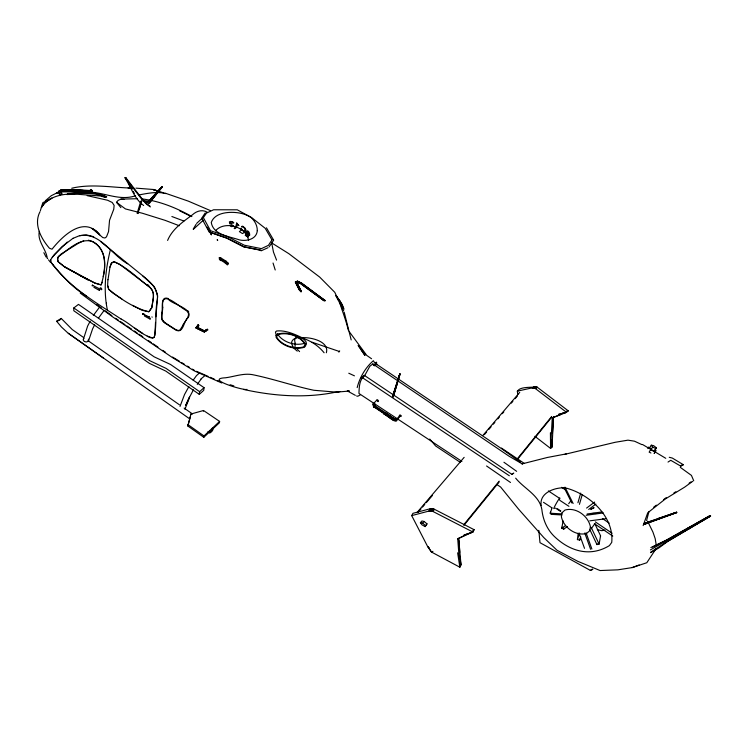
<?xml version="1.0" encoding="UTF-8"?>
<svg xmlns="http://www.w3.org/2000/svg" width="748" height="748" viewBox="0 0 748 748"><rect width="100%" height="100%" fill="white"/><g stroke="black" fill="none" stroke-linecap="round" stroke-linejoin="round"><path stroke-width="1.12" d="M73.8 307.952L73.79 310.738L149.45 363.388L165.766 371.073L199.277 394.355L203.718 390.372L204.064 387.679L170.535 364.482L154.191 356.861L78.475 304.389L73.8 307.952L149.647 360.667L166.009 368.353L199.604 391.662L199.277 394.355M534.867 436.308L550.565 448.417L552.033 447.145L553.529 416.72L552.445 432.905M92.518 285.044L92.163 285.876L92.743 285.727M155.509 322.379L154.901 335.179L154.125 337.161L152.723 337.9C140.755 335.011 131.891 324.669 121.176 319.041M109.872 267.251L111.377 263.137L113.93 261.66C127.553 267.522 138.025 278.63 149.871 287.307C155.846 292.692 152.508 300.93 151.751 307.662L148.796 311.72C133.892 308.167 120.55 298.789 108.684 289.326L107.628 285.605L107.918 279.705M220.604 260.538L221.455 258.808L220.342 257.621L219.286 257.742L219.435 259.294L220.604 260.538L221.399 259.911M676.463 512.745L676.697 512.24L644.29 524.339M220.389 258.714L220.342 257.621L226.027 261.164L228.252 263.231L228.187 264.334L219.286 257.742M517.868 394.243C514.596 385.781 532.483 387.791 536.793 386.866L568.228 410.83L566.526 412.326L552.267 417.833L550.565 448.417L550.425 432.727M577.484 538.691L577.437 539.589L579.672 540.103L580.757 536.896M142.644 313.646L146.673 315.852M348.25 330.036C346.184 320.892 342.556 311.785 339.714 302.697M150.17 319.097L150.077 318.04M155.874 316.806L157.66 295.871L155.07 288.232L153.639 285.998L142.999 276.021L101.083 241.987M162.737 307.456C162.755 312.402 159.567 319.77 165.243 322.865L175.668 329.578L178.258 330.513L179.988 330.036L182.923 325.38M138.053 213.03L138.006 213.563L137.23 213.133L139.567 205.204L140.811 201.306L141.718 201.062L138.053 213.03L137.23 213.133M595.146 524.348L600.56 535.82L599.111 544.123L596.951 544.581L589.985 529.902M597.016 543.89L596.951 544.581L597.1 543.927M103.196 276.582C106.347 263.838 105.58 248.962 92.874 241.604C79.961 237.209 68.255 249.926 58.335 256.639L57.54 259.014L58.073 261.669L63.963 266.438M162.737 307.419C160.502 287.868 179.174 306.97 185.626 310.111C192.919 314.113 184.504 321.257 182.512 325.763M299.677 290.71L295.591 282.604L297.311 281.781L297.386 281.108L301.622 283.23L325.23 300.687L323.893 300.649L300.518 283.623L297.601 282.482L296.283 283.024L300.827 291.87M39.317 231.319C37.11 241.398 46.404 249.327 47.283 258.481L47.676 258.649M383.771 413.915C385.585 413.448 396.066 424.911 396.833 419.778L401.04 415.458L401.078 416.533M187.823 426.014L190.946 414.018L203.512 410.512L219.622 421.405L219.426 422.76L203.793 437.3L187.823 426.014L190.488 416.449M190.871 414.663L190.946 414.018M578.185 533.231L577.437 539.589L579.588 533.174M203.428 411.157L203.512 410.512M203.793 437.3L203.98 435.944L219.622 421.405M563.104 520.917L561.767 528.2L563.693 529.116L567.433 526.555M600.466 536.55L600.56 535.82M107.993 279.752L109.947 267.298L111.452 263.193L113.977 261.735L119.615 264.231L149.871 287.307L152.227 290.299L153.471 293.637L153.471 297.171L151.853 307.718L148.899 311.785L142.055 310.298L132.611 305.343M376.263 362.415L374.832 363.107L373.364 360.714C365.389 367.577 359.695 377.544 357.179 387.595M561.926 527.265L561.767 528.2L565.497 525.629M563.842 528.182L563.693 529.116L563.927 528.191M185.121 408.343L184.962 409.203L189.599 397.347M92.256 190.862L92.088 191.75L91.35 191.479L91.518 190.59L92.256 190.862L86.637 190.562M458.87 540.72L461.011 564.89L459.861 567.208L431.465 552.033L427.865 546.966L411.699 515.606L412.943 513.324L429.791 508.864L433.634 508.892L474.139 529.706L472.979 532.062L464.134 535.035L472.979 532.062L432.409 511.193L428.838 510.921L433.27 511.23L434.186 509.51L433.634 508.892L429.754 509.201L434.186 509.51M87.413 191.385L87.254 192.171L71.434 191.301L58.868 191.675L59.036 190.927L71.686 190.394L88.255 191.619L82.86 191.366M207.486 329.083L204.391 330.859L204.148 332.019L195.817 327.886L197.893 325.034L198.379 324.782L198.8 325.651L197.35 327.456L196.855 327.072L195.817 327.886L203.372 331.476M167.599 240.435C172.311 229.056 182.839 221.876 192.404 214.835C196.378 211.104 202.119 209.206 207.196 212.17M295.338 343.239L294.88 348.035M599.288 543.413L599.111 544.123L591.144 527.34M90.153 321.219L87.619 326.091L83.206 339.891L84.178 341.415L86.188 341.995L88.058 341.406L88.526 339.199M139.306 209.103L141.718 201.062M646.562 520.543L648.955 511.679M261.052 250.851L268.027 247.7M577.924 502.768L580.71 493.072M579.429 504.339L582.243 494.643M393.326 396.58L399.825 373.897L392.485 396.534M393.317 396.908L400.04 373.991M552.052 507.864L550.21 513.231L551.36 514.344L561.804 514.951M551.659 513.352L551.36 514.344L551.744 513.39M399.825 373.897L392.915 396.403M392.84 397.095L400.049 374.084M550.528 512.221L550.21 513.231L561.823 513.895M61.224 191.179L60.392 190.759L60.653 189.964L73.22 189.468L90.396 190.534M392.429 396.908L399.899 374.122M40.373 210.627L42.823 202.699L51.93 198.117L44.702 202.792L41.383 207.542C47.648 197.154 61.271 193.685 72.743 194.115M88.601 340.723L92.584 328.896L94.687 324.782M643.149 525.573L647.721 512.819L665.318 498.981L684.598 487.172L692.732 481.291M180.016 406.426L184.541 394.495L188.851 386.641M425.135 526.601L426.996 523.852L424.069 521.459L421.881 520.973L420.404 522.712L421.966 524.844L425.135 526.601L426.996 523.852M144.663 315.086C143.868 312.412 141.587 314.815 143.074 314.431M461.909 461.404L358.965 393.476C359.171 387.286 359.264 379.666 364.687 375.608L369.811 366.286L372.841 363.93L508.949 456.14L522.497 464.069M559.588 499.168C561.813 493.465 551.846 510.519 554.231 508.425M339.77 301.678L339.76 300.864M676.51 512.23L658.268 518.457L658.296 518.972L676.66 512.445M185.672 405.51L188.356 399.544M40.046 211.647C33.351 224.241 41.047 238.5 49.433 248.224L52.023 249.206C62.963 235.498 84.159 215.181 99.774 234.853L96.212 231.038L92.098 228.505L102.794 237.574L104.954 237.986L106.487 236.854L108.544 231.618L109.545 220.258L113.761 209.262L114.126 205.401L112.247 202.493L107.572 200.24L87.151 195.639M185.719 405.416L189.478 397.132M102.261 282.22L101.045 284.876L94.874 283.015L64.337 266.793L88.049 279.892L63.973 266.391L58.12 261.65L57.596 259.023L58.391 256.667L61.056 254.058L78.306 243.306L83.701 240.772M210.16 430.53C207.673 435.327 213.797 431.026 213.021 428.361L212.18 428.277M338.863 352.149L339.686 350.915M188.805 398.553L193.433 389.83M147.421 202.577L162.176 186.607L149.348 203.428M647.852 448.613L648.787 447.014L650.554 449.744L655.024 451.895L655.977 450.548L654.556 452.942M651.265 445.182L649.797 447.687L651.162 449.52L654.322 451.128L656.398 447.79L653.612 445.64L651.265 445.182L652.639 447.014L655.8 448.632L656.398 447.79M650.554 449.744L649.152 452.138L650.928 452.998M651.162 449.52L652.639 447.014M654.322 451.128L655.8 448.632M225.597 262.174L225.176 262.894L227.401 264.951M654.07 453.494L655.024 451.895M551.631 417.253L517.41 459.506M193.208 229.103L196.041 224.363M150.161 201.708L162.344 186.869M233.376 225.681L232.506 225.176L230.393 225.812L231.768 226.747L233.32 225.737M655.977 548.798L646.805 562.73L632.266 567.582L617.904 569.836L600.074 570.546L577.708 561.29L556.998 550.257L543.805 537.597L518.616 509.201L500.636 487.041L496.924 484.573M198.379 324.782L196.855 327.072L204.438 330.915L206.139 329.859M537.12 387.455L533.427 386.744L536.793 386.866L537.12 387.455L535.83 388.539L532.137 387.829L535.83 388.539M668.02 462.058L670.769 460.31L680.783 466.144L681.437 465.191L683.363 464.723L672.33 458.066L669.264 457.29M205.223 212.899L201.689 218.266L209.197 232.067L226.709 238.163L243.633 246.859L261.557 250.43M591.182 528.789L594.978 523.516M193.199 380.152L196.462 375.636L199.454 372.962M197.285 327.315L198.8 325.651M197.276 384.379L201.184 378.993M362.415 377.675L364.192 375.253L361.247 377.908L362.415 377.675L509.332 475.747M98.614 317.9L103.766 310.925M148.235 203.531L162.353 186.953M93.322 315.478L99.129 307.709M83.411 339.096L83.879 338.47M568.695 503.703L570.612 501.141M343.463 310.813L343.902 308.756L342.079 304.258L336.31 295.731M90.714 191.722L90.377 192.161L92.238 191.31L91.48 189.74L89.62 190.581L91.48 189.74M88.133 191.245L88.806 192.872L87.189 193.349L86.516 191.712L88.47 190.805L89.143 192.442M376.842 400.115L377.815 400.087A1.01 0.608 44 0 1 378.469 401.274A1.01 0.608 44 0 1 377.441 401.358M374.87 404.874L375.057 404.238M551.65 416.524L517.513 458.571M499.168 481.16L463.61 524.909M499.075 482.095L464.078 525.171M400.582 415.177A1.019 0.608 43.1 0 0 399.741 415C395.739 424.125 390.166 414.888 384.893 412.522M226.027 261.164L225.176 262.894L219.435 259.294M52.154 257.331L62.065 246.7L73.108 238.229M373.065 404.023L373.701 407.146L373.065 404.023L377.048 399.862M373.439 406.669L374.028 406.033L373.317 403.724M374.898 406.454L374.711 403.901M59.457 192.844L60.317 194.835L59.662 194.845L58.625 192.844L61.074 191.871M420.404 522.712L422.601 523.198L424.069 521.459M417.16 512.361L464.153 457.346M417.992 512.399L421.012 508.855M422.517 507.088L424.78 504.433M426.295 502.665L432.344 495.569M482.928 435.383L519.729 392.373M484.405 434.625L486.639 431.998M488.883 429.38L491.118 426.762M493.362 424.135L494.849 422.396M497.841 418.899L499.337 417.15M502.319 413.653L503.815 411.905M511.342 403.107L512.857 401.33M515.138 398.665L517.41 396.01M162.176 186.607L148.852 201.539M326.362 352.757C329.569 341.294 310.383 336.909 301.771 337.75M120.886 207.645L116.501 202.287L118.165 200.352L120.933 199.136L137.492 198.697M432.942 551.351L431.465 552.033L428.118 546.732L429.511 548.518M161.989 186.654L150.844 198.987L147.711 201.53M99.512 290.43L99.288 289.242M374.309 365.875L376.104 363.93L376.104 363.004L373.878 365.52L376.104 363.93L501.684 448.753L520.365 462.086M215.461 230.795C224.652 220.361 246.709 226.663 248.588 240.491M193.386 229.281L203.381 220.127M397.749 418.908L396.131 420.563L393.682 420.049M86.516 191.712L88.47 190.805M196.602 223.418L202.633 217.808M92.35 191.208L91.462 190.506L92.35 191.208L88.778 193.367L88.386 192.507L90.19 191.254M305.483 345.389C308.644 342.462 303.305 338.517 300.836 337.124C293.375 333.673 284.951 330.064 276.582 330.999L275.46 331.99L276.302 335.525M88.778 193.367L90.676 192.058M88.386 192.507L91.873 190.413M199.604 391.662L204.064 387.679M538.822 530.379L539.991 542.683L590.331 570.397L592.528 569.041M67.273 242.053L54.361 254.544L50.696 259.631L50.742 261.959C68.732 287.017 95.884 302.482 121.223 319.144M45.338 200.791L51.21 195.733L59.045 191.825L56.418 193.414M200.969 378.937L204.344 376.141M165.738 193.601C157.585 191.273 147.319 193.33 138.773 194.985M227.457 263.848L228.252 263.231M653.715 507.172L656.389 505.134M663.532 499.692L666.206 497.654M586.591 508.07L594.66 502.067M588.704 509.425L595.894 504.096M689.104 483.217L690.918 481.908M143.663 205.522C134.462 198.837 130.928 187.028 124.953 177.772L125.982 177.837L141.559 198.108L147.047 203.952L149.871 205.952M124.953 177.772L125.982 177.837M58.625 192.844L60.336 191.937M511.819 474.466L513.773 473.138L511.623 474.167L364.687 375.608M56.511 193.302L58.363 192.133M673.92 492.923L675.846 491.745M472.783 530.519L474.139 529.706M650.825 547.564L666.169 540.224L709.824 515.681L710.572 515.942L667.796 541.365L658.764 548.022L650.676 552.669M650.779 552.089L667.001 541.683L710.6 516.167M650.395 549.911L709.946 515.961L710.385 516.251M206.635 330.644L204.148 332.019L207.981 329.831M677.651 534.857L679.642 533.717M681.624 532.567L710.572 515.942M652.649 547.022L666.907 540.009L710.142 515.653M323.893 300.649L300.715 283.501L298.153 282.576L296.283 283.024M680.783 466.144L683.363 464.723M299.948 337.881L299.144 338.32L302.061 337.479M457.636 552.819L459.861 567.208L457.729 538.822L466.256 534.614M297.676 336.703L295.666 337.741L294.6 339.611L295.142 344.052M360.078 395.066L357.778 396.244L356.59 395.973M295.591 282.604L295.376 281.996L297.835 281.323L301.566 283.099L325.23 300.687M566.227 411.783L568.228 410.83L566.171 411.391M457.729 538.822L471.24 532.688M269.149 246.868L273.637 240.201M142.634 313.758L143.083 313.917M590.827 509.182L593.856 507.77M590.892 509.21L593.912 507.799M297.386 281.108L295.376 281.996L299.602 290.224M560.439 414.673L552.267 417.833M592.818 569.443L590.331 570.397M304.371 343.379C295.086 346.202 282.613 342.219 277.415 333.87M73.154 238.294L79.494 235.676L86.431 234.9L93.715 236.723M561.683 413.532L564.403 412.485M632.266 567.582L639.147 564.964M644.608 524.255L676.716 512.651M644.739 523.694L676.501 512.539M644.084 523.965L658.296 518.972M644.112 523.376L676.697 512.24M644.533 523.32L658.857 518.701L658.268 518.457L658.689 519.093M411.699 515.606L428.567 511.165L433.27 511.23M517.083 391.213L531.828 387.95L535.063 388.315L566.526 412.326L558.382 414.476L564.955 412.896M521.992 463.91L547.442 457.458L566.414 453.868M564.964 454.298L615.211 442.283L627.965 440.161L634.482 441.189L641.821 444.593M135.584 195.714C120.166 201.165 105.094 192.732 89.648 192.086M71.715 188.244C90.723 183.69 110.367 187.29 129.61 188.019L128.076 187.982L133.836 188.094M297.807 337.535L293.384 339.358L291.87 341.312L291.645 343.809L293.431 347.764M604.964 530.033L601.831 530.697L597.315 529.668M338.713 391.541C307.372 398.553 274.712 396.337 243.568 389.428M91.649 191.413L92.238 191.31M246.962 389.362C245.138 391.111 203.652 378.787 225.559 377.777C235.153 376.487 244.456 372.588 254.217 375.019C274.301 379.245 293.74 386.005 313.88 390.278L336.376 392.139L339.844 391.634M587.087 513.998L601.962 511.941M586.152 515.279L603.327 512.922M589.77 520.851L605.824 518.719M79.522 235.742C100.129 231.702 111.77 255.208 127.674 263.792M323.772 300.238L325.053 300.331M83.505 337.451L72.276 329.569L61.233 318.442L56.596 321.21L61.42 326.988L68.162 333.234L103.383 358.096M336.376 392.139L349.381 391.045L347.306 390.914L355.356 395.346M69.386 189.973L60.653 189.964M60.392 190.759L72.967 190.375L90.218 191.413M62.056 191.123L77.596 191.086M73.136 193.788L67.778 193.919C80.719 192.273 94.575 191.133 106.73 196.892L101.55 195.378M56.605 321.36L59.569 320.181L61.233 318.442M86.908 192.404L58.868 191.675M592.678 513.399L596.137 513.521M75.118 189.899L83.234 190.375M81.812 191.198L84.131 191.357M120.933 199.136L124 199.37M135.94 188.131L153.798 189.524L163.906 193.031M149.142 201.446L145.318 201.044M143.822 201.081L147.506 201.483M145.505 201.904L147.375 202.072M141.83 198.893C159.483 200.96 176.434 207.925 191.862 216.537M302.304 338.105C310.738 340.667 318.564 345.866 324.108 352.766M393.831 420.217L396.814 420.713M394.009 419.291L396.833 419.778M297.601 282.482L298.153 282.576M260.276 250.028L243.885 246.756L227.168 238.163L209.954 232.179M396.534 419.301L394.084 418.786L384.547 412.457M147.758 316.572L149.525 317.04L146.571 315.834M396.01 418.964L394.065 418.497L374.832 405.734M230.132 384.743L233.853 385.893M140.811 201.306L141.587 201.549M165.13 193.134L188.309 201.128L210.31 210.562M88.432 240.183C108.582 246.008 106.048 269.364 101.102 284.941L94.912 283.09L79.316 275.152M312.01 342.21L339.227 351.429M59.036 190.927L59.765 191.189M179.305 225.746L165.065 220.333L142.531 213.292L125.43 208.926L116.501 202.287M171.872 216.518L183.877 221.034M92.285 285.222L99.026 288.606M149.946 319.031L144.411 316.011M298.125 282.024L301.033 283.165L324.408 300.182M99.372 290.402L93.902 287.344M147.178 336.245L150.507 337.713L152.835 338.021L154.266 337.273C156.968 324.931 154.864 311.794 157.417 299.275C158.445 289.205 150.217 281.557 142.887 276.077M196.5 371.289L208.047 376.366M210.151 377.291L214.349 379.143M217.5 380.526L219.594 381.452M221.801 382.995L194.228 370.858L172.152 357.404L112.752 316.956L80.251 293.113M348.774 373.224L354.44 375.842M52.986 264.755C62.841 276.554 73.108 288.092 86.525 296.068M297.311 281.781L301.042 283.557L324.539 300.799M179.539 210.768L191.385 216.574M197.35 327.456L204.438 330.915M642.476 444.48L648.927 448.276M654.481 451.54L665.757 458.318M142.653 313.936L144.252 314.889M172.545 357.048L179.501 361.284M181.483 362.49L184.466 364.313M187.449 366.127L189.431 367.333M192.414 369.147L194.405 370.363M271.561 242.829L288.803 253.647L319.723 277.115L334.786 292.318L338.554 300.266M524.423 463.508L501.469 448.071M561.608 487.322L565.413 489.8M548.378 490.931L559.504 498.29M559.71 500.262L568.938 506.321M551.828 507.789L543.497 502.31M121.84 298.957L112.864 293.048L108.74 289.345L107.703 285.652M557.503 508.78L560.822 510.978M555.474 508.088L560.448 511.389M460.562 462.526L435.635 445.976L429.726 439.057M374.028 406.033L384.257 412.821M374.159 407.08L384.163 413.719M383.911 413.925L393.654 420.395M486.565 465.985L510.491 482.469M134.818 328.12L142.737 333.421M602.449 518.579L609.181 523.104M595.361 521.908L612.107 533.212M373.691 406.37L383.967 413.289M594.38 523.665L612.771 536.092M115.594 318.274L118.408 320.181M120.278 321.453L124.963 324.632M126.833 325.904L131.517 329.092M134.331 330.999L137.136 332.907M139.016 334.178L142.756 336.722M148.45 340.611L151.302 342.556M153.2 343.846L157.94 347.091M162.69 350.335L165.532 352.271M371.578 358.769L366.772 355.431L349.176 331.57M88.18 340.742L179.473 404.818M184.139 408.09L192.517 413.981M189.328 418.6L68.311 333.262M207.944 431.708L209.814 433.017M187.982 424.649L203.98 435.944M150.367 206.944L146.608 204.269L141.12 198.426L125.533 178.146M503.937 462.255L516.653 471.324M680.259 467.322L691.433 475.401L693.733 480.777M96.922 304.735L101.588 308.148M105.318 310.869L111.854 315.637M365.426 354.767L358.161 345.501L364.762 355.141M147.281 284.623L148.805 285.783M147.113 284.446L148.721 285.699M297.246 351.13L294.16 348.456M422.601 523.198L425.528 525.592M515.662 478.159C524.021 488.575 539.458 495.326 541.851 509.453C542.908 519.467 546.807 529.023 554.044 536.166C569.63 551.304 590.004 557.438 609.396 545.619L611.742 542.384C614.211 516.251 589.059 493.764 565.226 487.846C554.988 487.191 539.186 492.717 541.159 505.424M217.229 240.043L217.687 240.491L217.275 239.482M297.134 349.026L299.565 351.625M187.795 310.71L188.702 311.832M163.447 321.079L162.896 320.378M53.024 264.773L50.742 261.959L50.649 259.565M48.526 259.865L50.312 262.137M376.104 363.93L376.824 364.856M336.282 296.086L340.293 301.65L343.528 308.428M335.646 295.395L342.014 307.391L342.537 309.579M46.114 257.078L43.852 252.693M360.658 349.045L364.856 355.291M133.153 191.394L134.331 193.339M88.788 192.404L89.274 193.208M266.456 227.822L273.581 240.033M125.402 177.454L127.599 181.455M128.693 183.456L131.985 189.45M208.767 229.973L211.45 234.891L209.403 231.188M207.215 227.168L208.309 229.178M301.5 291.757L296.806 282.566L301.341 291.411M60.644 192.386L61.588 194.228M296.105 282.146L300.2 290.252M564.974 487.144L573.136 503.498M564.151 487.649L571.799 502.955M647.581 521.16L652.957 532.146L655.192 538.654L656.202 544.768M197.893 325.034L198.314 325.904M376.309 362.135L376.805 363.191M90.209 190.488L90.975 192.18M372.841 363.93L373.28 364.921M61.168 191.806L62.028 193.807M87.105 191.619L87.778 193.255M107.375 309.934C103.215 290.224 105.608 269.186 110.349 249.851M91.237 190.011L91.901 191.75M276.554 260.108L273.469 252.076L271.571 242.249M579.045 533.221L584.506 548.34M586.077 532.819L591.892 549.069M584.768 533.015L590.593 549.275M273.039 263.025L275.217 269.991M344.183 312.131L351.186 339.919M106.422 303.108L106.515 303.697M459.637 555.895L460.142 559.139M374.206 403.649L374.533 405.809M460.469 561.299L461.011 564.89M459.711 552.398L458.898 538.308M552.183 439.805L552.23 446.921M100.503 289.065A0.954 0.486 51.4 0 0 101.12 289.607A1.328 0.673 51.4 0 0 101.625 289.607A0.954 0.486 51.4 0 0 101.765 289.121A1.328 0.673 51.4 0 0 101.401 288.419A0.954 0.486 51.4 0 0 100.531 287.821A1.328 0.673 51.4 0 0 100.279 287.877A0.954 0.486 51.4 0 0 100.138 288.363M151.938 316.9A0.972 0.505 50.2 0 1 152.19 317.18M165.57 322.93A5.76 2.983 47.3 0 1 164.588 322.21M400.18 416.412A1.019 0.608 43.1 0 1 399.544 415.608M245.84 230.075L245.307 231.815L242.464 233.582L239.388 231.618L241.613 229.823L240.996 228.187C244.82 234.844 247.13 227.214 241.473 226.766A1.945 1.449 50.6 0 1 241.913 226.364A2.179 1.618 50.6 0 1 242.791 226.251L245.157 228.187L245.84 230.075M249.159 234.283L249.028 235.358L247.158 232.273A1.356 0.757 79.6 0 1 247.878 231.833L249.159 234.283M249.654 235.096C249.514 237.742 244.764 231.263 247.308 230.795C249.14 231.263 249.72 233.413 249.654 235.096M161.774 313.412L161.577 318.741A4.039 2.113 47.9 0 0 162.185 320.135L163.765 322.079A5.769 2.973 47.3 0 0 165.205 323.23L175.107 329.616A8.144 4.226 47.1 0 0 176.865 330.541C183.615 332.851 183.718 320.686 187.907 317.881C194.976 308.298 168.44 303.361 168.169 298.48C159.717 295.554 163.335 309.139 161.774 313.412M231.758 223.624L231.721 224.138L229.926 223.961L229.374 221.894C230.534 220.295 235.863 223.1 233.011 223.166L232.927 222.782C231.59 220.707 228.093 223.493 231.758 223.624M276.171 335.515L276.049 337.161C281.435 346.025 294.6 350.279 304.399 347.268L305.558 345.987L305.717 344.342C300.369 335.422 287.092 331.13 277.302 334.216L276.171 335.515M276.835 335.787L276.723 337.217C281.987 345.595 294.506 349.625 303.875 346.829L305.034 344.286C299.808 335.861 287.195 331.794 277.826 334.655L276.835 335.787M396.075 385.388L396.646 385.613L396.075 385.388M579.775 539.252L579.672 540.103L579.85 539.233M562.085 512.717L561.383 516.775C563.562 527.518 575.736 536.391 586.619 533.446L589.602 530.856L590.406 526.807C588.349 515.933 575.913 506.845 564.955 510.061L562.085 512.717M236.714 223.044L235.657 227.065L234.143 228.262L234.863 228.729L236.583 227.364L237.387 224.297L238.911 225.653L236.714 223.044M257.293 230.655C256.648 239.332 246.475 241.529 239.397 239.884C229.496 236.396 213.404 235.068 211.263 222.53C214.461 213.199 226.924 211.824 235.349 212.507A31.977 21.412 -11.3 0 1 251.291 217.64C254.853 221.034 257.387 225.634 257.293 230.655M156.369 192.872L156.799 193.414L156.369 192.872M271.963 239.893L268.42 245.344L261.389 248.635L244.372 245.241L227.635 236.649L210.515 230.711L203.363 217.621L206.485 213.105L213.582 209.767L237.256 209.805L251.571 217.584L265.203 228.299L271.963 239.893M248.336 236.62L247.887 237.051L245.222 235.349L246.41 234.386L246.101 232.656L248.336 236.62M688.721 529.051L688.123 529.275L687.552 528.284L688.721 529.051M75.95 193.386L66.881 194.527L77.586 194.274L100.643 196.013L105.823 197.528C96.501 192.778 86.085 193.255 75.95 193.386M159.52 191.507L153.592 189.889L159.502 191.507"/></g></svg>
